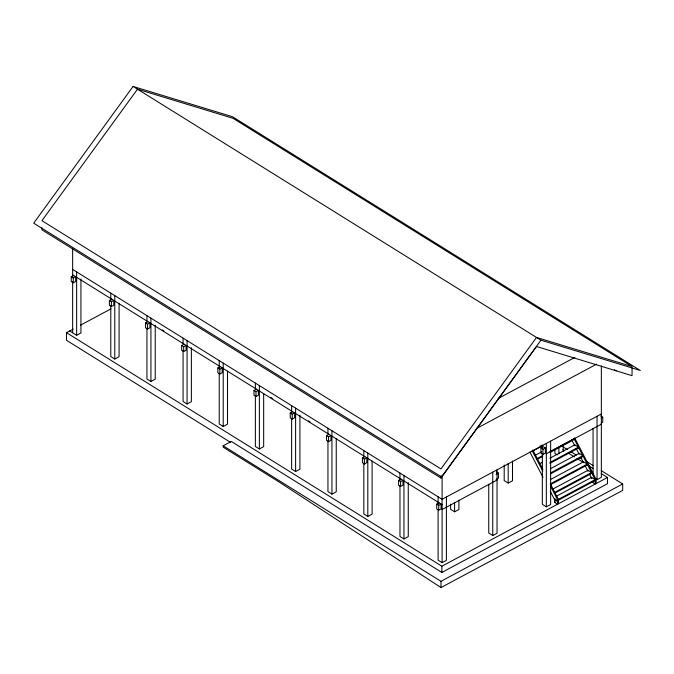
<?xml version="1.0" encoding="UTF-8"?>
<svg xmlns="http://www.w3.org/2000/svg" width="674" height="674" viewBox="0 0 674 674"><rect width="100%" height="100%" fill="white"/><g stroke="black" fill="none" stroke-linecap="round" stroke-linejoin="round"><path stroke-width="1.01" d="M133.064 86.441L33.7 223.178L441.571 476.939L540.936 340.202L640.3 370.464L232.429 116.703L133.064 86.441L540.936 340.202M41.948 227.787L41.948 229.817L440.956 478.06L536.504 346.487L632.052 375.679L632.052 367.557M497.041 480.014L442.102 509.519M546.328 453.754L601.351 424.199M71.259 276.736L73.255 277.974L75.64 276.694L75.64 281.53L73.255 282.81L71.259 281.563L71.259 276.736L73.651 275.455M109.399 300.461L111.395 301.708L113.788 300.427L113.788 305.255L111.395 306.535L109.399 305.297L109.399 300.461L111.791 299.18M230.39 442.262L66.507 340.303L66.507 332.678L73.137 329.123M80.467 325.197L110.966 308.861M69.692 330.968L76.642 335.29L80.939 332.99L80.939 278.952M145.55 322.956L147.547 324.194L149.931 322.913L149.931 327.749L147.547 329.03L145.55 327.783L145.55 322.956L147.935 321.675M110.789 305.811L110.789 356.538L114.782 359.023L119.079 356.714L119.079 303.721M181.694 345.442L183.69 346.68L186.075 345.4L186.075 350.236L183.69 351.516L181.694 350.278L181.694 345.442L184.086 344.161M146.94 328.297L146.94 379.024L150.925 381.509L155.231 379.209L155.231 325.171M217.845 367.928L219.834 369.175L222.226 367.894L222.226 372.722L219.834 374.003L217.845 372.764L217.845 367.928L220.23 366.648M183.084 350.783L183.084 401.519L187.077 403.996L191.374 401.696L191.374 347.666M253.988 390.423L255.985 391.661L258.369 390.381L258.369 395.217L255.985 396.497L253.988 395.25L253.988 390.423L256.381 389.142M219.235 373.278L219.235 424.005L223.22 426.49L227.526 424.182L227.526 371.189M601.309 470.663L622.692 483.966L622.692 490.411L440.99 587.559L279.213 482.036L223.161 447.165L223.161 445.792L231.283 441.436L441.866 572.453L607.493 483.721L607.493 477.478L601.233 473.586M290.233 412.968L292.23 414.207L294.614 412.935L294.614 417.762L292.23 419.043L290.233 417.804L290.233 412.968L292.626 411.688M255.379 395.764L255.379 446.491L259.372 448.977L263.669 446.668L263.669 393.683M326.561 435.572L328.558 436.811L330.942 435.53L330.942 440.366L328.558 441.647L326.561 440.408L326.561 435.572L328.946 434.292M291.623 418.318L291.623 469.045L295.616 471.53L299.913 469.222L299.913 415.192M362.427 457.89L364.423 459.129L366.816 457.848L366.816 462.684L364.423 463.965L362.427 462.718L362.427 457.89L364.819 456.61M498.162 398.502L574.846 357.414M327.952 440.914L327.952 491.641L331.945 494.126L336.242 491.826L336.242 438.833M476.358 428.588L596.717 364.103M398.578 480.377L400.575 481.615L402.959 480.335L402.959 485.17L400.575 486.451L398.578 485.213L398.578 480.377L400.963 479.096M363.817 463.232L363.817 513.959L367.81 516.444L372.107 514.136L372.107 461.151M540.219 446.095L542.056 445.11M601.351 413.962L442.102 499.282L72.649 269.423M542.983 445.506L532.848 450.931L532.848 450.047L542.924 469.466M540.952 448.016L543.337 446.736L545.333 447.974L545.333 453.139L542.941 454.419L540.952 453.172L540.952 448.016L542.941 449.255L542.941 454.419M436.718 504.11L438.715 505.348L441.099 504.068L441.099 508.904L438.715 510.184L436.718 508.937L436.718 504.11L439.111 502.829M496.047 474.344L498.431 473.064L498.431 478.186L496.047 479.467M542.941 449.255L545.333 447.974M601.149 418.032L602.741 417.181L602.741 422.303L601.149 423.154M535.367 455.194L541.82 451.74M542.747 455.523L537.22 458.48L537.22 459.373L542.747 456.408M550.119 451.572L574.08 438.74L595.226 479.618L591.604 477.361L556.589 496.123M550.119 452.456L574.08 439.625L574.08 438.74M539.748 463.636L542.511 462.162M549.883 458.21L574.762 444.882L578.461 447.182L578.461 448.075L549.9 463.375M399.968 485.718L399.968 536.453L403.953 538.93L408.259 536.63L408.259 482.601M450.611 504.127L450.611 509.317L454.596 511.802L458.901 509.493L458.901 500.142M504.194 465.018L504.194 480.604L508.188 483.089L512.493 480.781L512.493 461.041M549.9 462.49L578.461 447.182M550.582 468.641L579.143 453.332L582.85 455.641L582.85 456.534L550.599 473.805M550.599 472.921L582.85 455.641M550.363 479.576L583.532 461.8L587.248 464.116L587.248 465.001L550.388 484.749L550.388 483.856L587.248 464.116M550.388 483.856L551.425 485.853L550.633 486.283L557.575 499.788L557.575 504.219L554.618 502.383L554.618 498.836L557.575 500.672L595.226 480.503L595.226 484.042L592.269 482.205L593.069 481.784M588.284 466.105L589.076 465.683L574.593 437.771M552.916 489.038L587.93 470.275L591.604 472.567L591.604 473.451L554.744 493.2L554.744 492.315L591.604 472.567M550.262 491.312L554.618 499.72L555.418 499.291M557.575 499.788L596.027 479.189L589.076 465.683M438.108 509.451L438.108 560.178L442.102 562.664L446.399 560.355L446.399 496.974M488.751 484.21L488.751 533.05L492.745 535.535L497.041 533.227L497.041 469.845M542.343 453.425L542.343 504.337L546.328 506.823L550.641 504.514L550.641 441.125M554.618 502.383L555.418 501.953M595.454 478.65L597.046 479.644L601.351 477.344L601.351 365.805M558.375 501.127L557.575 501.557L554.618 499.72M595.226 481.388L596.027 480.958M66.507 332.678L441.866 566.211L607.493 477.478M223.161 445.792L440.99 581.317L622.692 483.966M614.393 369.731L616.129 370.81M600.745 415.942L602.741 417.181M563.001 446.82L567.449 449.592M571.021 451.816L576.363 455.135M579.926 457.36L581.713 458.463M587.054 461.791L593.289 465.667M562.807 449.676L564.593 450.788M568.165 453.012L574.425 456.905M577.104 458.573L583.364 462.465M588.722 465.801L593.187 468.582M557.314 454.925L554.921 453.434L554.921 449.28M496.435 471.825L498.431 473.064M162.232 329.906L163.824 330.892M270.67 397.365L272.271 398.359M308.414 420.854L310.015 421.848M72.649 274.832L442.102 504.691M532.207 450.788L542.797 471.177M571.695 439.852L574.762 445.767L574.762 444.882M576.076 448.303L579.143 454.225L579.143 453.332M580.895 457.612L583.532 462.684L583.532 461.8M584.847 465.229L587.93 471.168L587.93 470.275M589.379 473.957L591.789 478.616M529.924 452.086L543 477.302M551.425 485.853L558.375 499.367L558.375 503.79M597.046 416.262L597.046 479.644M596.027 479.189L596.027 483.62M593.061 428.327L593.061 475.086M591.604 477.361L591.604 478.245M563.211 444.25L563.211 451.529M558.906 447.603L558.906 453.838M546.328 443.433L546.328 506.823M542.343 445.11L542.343 448.227M541.61 466.93L541.61 467.815M508.188 463.35L508.188 483.089M492.745 472.145L492.745 535.535M454.596 502.45L454.596 511.802M442.102 475.204L442.102 562.664M441.866 566.211L441.866 572.453M440.956 476.029L440.956 478.06M440.99 581.317L440.99 587.559M438.715 505.348L438.715 510.184M438.108 496.797L438.108 504.278M403.953 475.549L403.953 538.93M400.575 481.615L400.575 486.451M399.968 473.064L399.968 480.545M367.81 453.063L367.81 516.444M364.423 459.129L364.423 463.965M363.817 450.577L363.817 455.986M331.945 430.745L331.945 494.126M328.558 436.811L328.558 441.647M327.952 428.26L327.952 433.668M295.616 408.141L295.616 471.53M292.23 414.207L292.23 419.043M291.623 405.664L291.623 413.137M259.372 385.595L259.372 448.977M255.985 391.661L255.985 396.497M255.379 383.11L255.379 388.519M223.22 363.101L223.22 426.49M219.834 369.175L219.834 374.003M219.235 360.624L219.235 368.097M187.077 340.614L187.077 403.996M183.69 346.68L183.69 351.516M183.084 338.129L183.084 343.538M150.925 318.128L150.925 381.509M147.547 324.194L147.547 329.03M146.94 315.643L146.94 321.051M114.782 295.633L114.782 359.023M111.395 301.708L111.395 306.535M110.789 293.156L110.789 300.629M76.642 271.908L76.642 335.29M73.255 277.974L73.255 282.81M72.649 248.487L72.649 276.77M72.649 281.749L72.649 332.804M137.496 89.195L41.948 220.684L440.956 468.927L536.504 337.438L632.052 366.546L233.044 118.304L137.496 89.195"/></g></svg>
